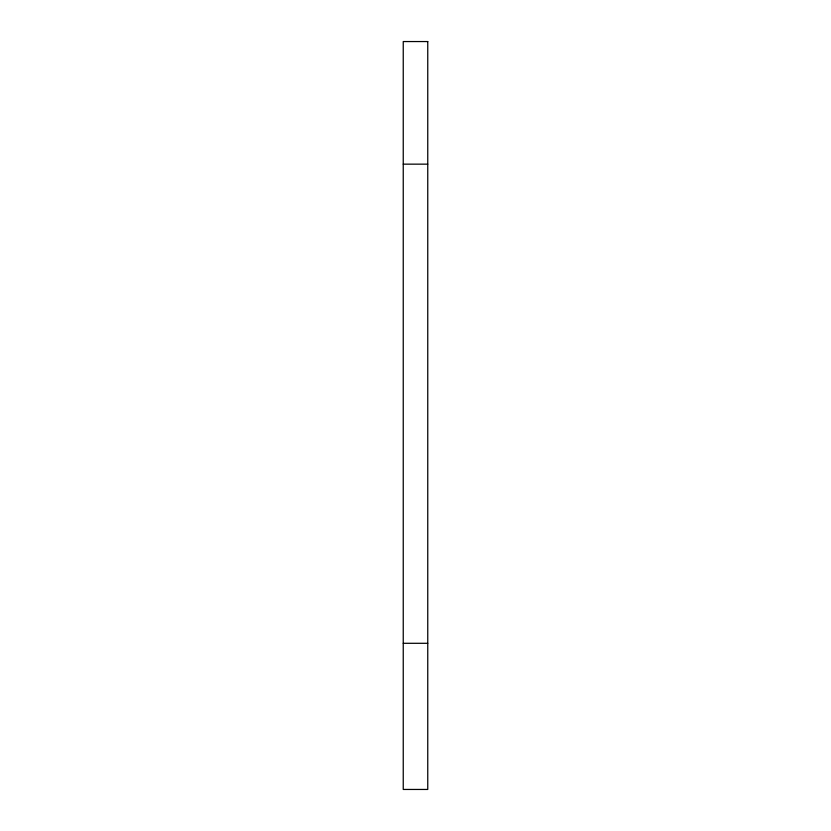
<?xml version="1.0" encoding="UTF-8"?>
<svg xmlns="http://www.w3.org/2000/svg" width="831" height="831" viewBox="0 0 831 831"><rect width="100%" height="100%" fill="white"/><g stroke="black" fill="none" stroke-linecap="round" stroke-linejoin="round"><path stroke-width="1.25" d="M403.243 164.154L427.757 164.154M403.243 643.298L427.757 643.298M427.757 41.55L403.243 41.55L403.243 789.45L427.757 789.45L427.757 41.55"/></g></svg>
